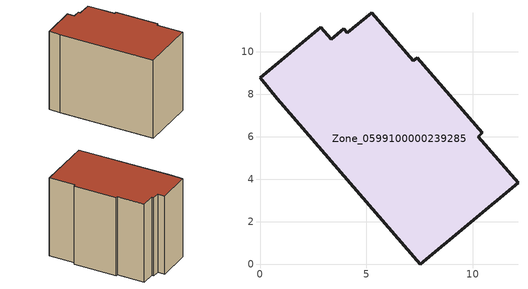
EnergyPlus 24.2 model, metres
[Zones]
Zone_0599100000239285
 floor ground (C_G): 0.8,7.79 0,8.77 2.85,11.15 3.34,10.57 3.94,11.06 4.09,10.88 5.26,11.83 7.19,9.56 7.38,9.72 10.43,6.19 10.26,5.99 12.12,3.84 7.52,0 z0
 wall outside (C_F): 7.52,0 12.12,3.84 10.26,5.99 10.43,6.19 7.38,9.72 7.19,9.56 5.26,11.83 4.09,10.88 3.94,11.06 3.34,10.57 2.85,11.15 0,8.77 0.8,7.79 7.52,0 z0:8.93
 roof outside (C_R): 0,8.77 0.8,7.79 7.52,0 12.12,3.84 10.26,5.99 10.43,6.19 7.38,9.72 7.19,9.56 5.26,11.83 4.09,10.88 3.94,11.06 3.34,10.57 2.85,11.15 z8.93
[BUILDING]
Pand.0599100000239285: North Axis=0; Terrain=City; Loads Convergence Tolerance Value=0.04; Temperature Convergence Tolerance Value=0.4; Solar Distribution=FullExterior; Maximum Number of Warmup Days=25; Minimum Number of Warmup Days=1
[Site:Location]
Rotterdam.The.Hague.AP_ZH_NLD Design_Conditions: Latitude=51.96; Longitude=4.45; Time Zone=1; Elevation=-4.5
[SITE:GROUNDTEMPERATURE:BUILDINGSURFACE]
18, 18, 18, 18, 18, 18, 18, 18, 18, 18, 18, 18
[MATERIAL] Thermal Absorptance=0.9; Solar Absorptance=0.7; Visible Absorptance=0.7
Name | Roughness | Thickness | Conductivity | Density | Specific Heat
G.TC.1946 | MediumSmooth | 0.15 | 1 | 540 | 1210
F.TC.1946 | Rough | 0.3 | 0.857143 | 1920 | 840
R.TC.1946 | MediumRough | 0.2 | 0.909091 | 1500 | 1000
[CONSTRUCTION]
C_G: G.TC.1946
C_F: F.TC.1946
C_R: R.TC.1946
[ZONE]
Zone_0599100000239285: Type=1; Multiplier=1; Ceiling Height=Autocalculate; Volume=Autocalculate; Floor Area=autocalculate; Part of Total Floor Area=Yes
[ZONEINFILTRATION:DESIGNFLOWRATE]
Infil_Zone_0599100000239285: Zone or ZoneList or Space or SpaceList=Zone_0599100000239285; Schedule=AlwaysOn; Design Flow Rate Calculation Method=Flow/Area; Flow Rate per Floor Area=0.003; Constant Term Coefficient=1; Temperature Term Coefficient=0; Velocity Term Coefficient=0; Velocity Squared Term Coefficient=0
[HVACTEMPLATE:ZONE:IDEALLOADSAIRSYSTEM]
Zone_0599100000239285: Maximum Heating Supply Air Temperature=50; Minimum Cooling Supply Air Temperature=13; Maximum Heating Supply Air Humidity Ratio=0.0156; Minimum Cooling Supply Air Humidity Ratio=0.0077; Heating Limit=NoLimit; Cooling Limit=NoLimit; Dehumidification Control Type=ConstantSensibleHeatRatio; Cooling Sensible Heat Ratio=0.7; Dehumidification Setpoint=60; Humidification Control Type=None; Humidification Setpoint=30; Outdoor Air Method=None; Outdoor Air Flow Rate per Person=0.00944; Outdoor Air Flow Rate per Zone Floor Area=0; Outdoor Air Flow Rate per Zone=0; Demand Controlled Ventilation Type=None; Outdoor Air Economizer Type=NoEconomizer; Heat Recovery Type=None; Sensible Heat Recovery Effectiveness=0.7; Latent Heat Recovery Effectiveness=0.65
[ZONECONTROL:THERMOSTAT]
ThermostatControl_Zone_0599100000239285: Zone or ZoneList=Zone_0599100000239285; Control Type Schedule=DualSetpointControlType; Control 1=Thermostat_Zone_0599100000239285; Temperature Difference Between Cutout And Setpoint=0
[THERMOSTATSETPOINT:DUALSETPOINT]
Thermostat_Zone_0599100000239285: Heating Setpoint Temperature Schedule=HeatingSetpoint_Zone_0599100000239285; Cooling Setpoint Temperature Schedule=CoolingSetpoint_Zone_0599100000239285
[SCHEDULE:COMPACT]
HeatingSetpoint_Zone_0599100000239285: Through: 12/31, For: AllDays, Until: 24:00, 21
CoolingSetpoint_Zone_0599100000239285: Through: 12/31, For: AllDays, Until: 24:00, 24
DualSetpointControlType: Through: 12/31, For: AllDays, Until: 24:00, 4
AlwaysOn: Through: 12/31, For: AllDays, Until: 24:00, 1
